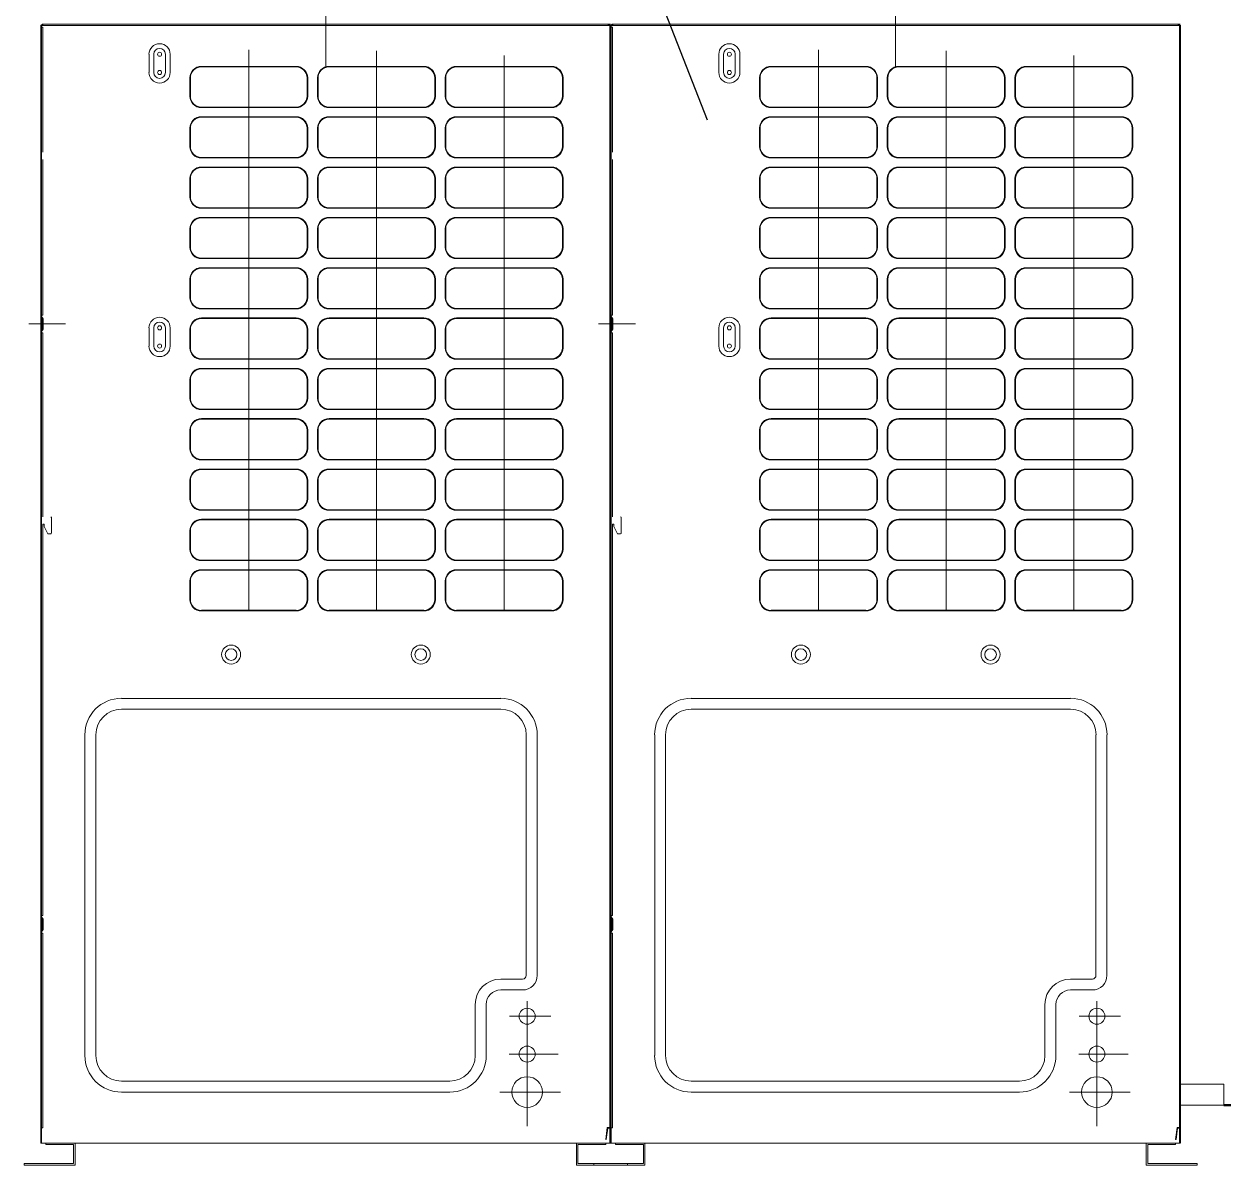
# Model space of a CAD drawing. Extents: x -562219 to -386232, y -244737 to -38219.
# Drawn here: x -450880 to -449237, y -194394 to -192830 of the extents above; entities that cross this region are included whole.
import ezdxf

# ---------------------------------------------------------------- set-up
doc = ezdxf.new("R2010")
doc.units = 0
doc.header["$LTSCALE"] = 1000
doc.header["$MEASUREMENT"] = 0
doc.layers.get('0').update_dxf_attribs({"linetype": 'CONTINUOUS'})
doc.layers.add('SYTM$0$FQCA-FZWD', color=34, linetype='CONTINUOUS', lineweight=25)
doc.layers.add('SYTM$0$FQCA-OUAC', color=5, linetype='CONTINUOUS', lineweight=18)
doc.layers.add('VRV-DIM', color=3, linetype='CONTINUOUS')

# ---------------------------------------------------------------- blocks, each defined once
blk = doc.blocks.new('SYTM$0$1')
for p, q in [((-391.1, 595.3), (-391.1, 927.9)), ((389.3, 595.3), (389.3, 927.9)), ((-781.3, 651.1), (-779.1, 653.1)), ((-781.3, 651.1), (-779.1, 653.1)), ((-781.3, 651.1), (-781.3, -230.4)), ((-781.3, 651.1), (-1, 651.1)), ((-781.3, 651.1), (-781.3, -879.8)), ((-781.3, 649.1), (-778.7, 649.1)), ((-780.5, 650.7), (-778.3, 652.7)), ((-780.5, 650.7), (-778.3, 652.7)), ((-780.5, 650.7), (-780.5, 649.1)), ((-780.5, 650.7), (-780.5, -879.8)), ((-780.5, 649.1), (-780.5, 254.4)), ((-779.1, 653.1), (-1, 653.1)), ((-778.7, 649.1), (-778.7, 477.7)), ((-1.8, 650.7), (-4, 652.7)), ((-1, 651.1), (-3.2, 653.1)), ((-0.8, 651.1), (-3.2, 653.1)), ((-1.8, 651.1), (-1.8, -879.8)), ((-1.8, 650.7), (-1.8, -879.8)), ((-1, 651.1), (-1, -879.8)), ((-0.8, 651.1), (1.4, 653.1)), ((-0.8, 651.1), (1.4, 653.1)), ((-0.8, 651.1), (-0.8, -879.8)), ((-0.8, 651.1), (779.5, 651.1)), ((-0.8, 651.1), (-0.8, -230.4)), ((-0.8, 651.1), (-0.8, -879.8)), ((-0.8, 649.1), (1.8, 649.1)), ((0, 650.7), (2.2, 652.7)), ((0, 650.7), (2.2, 652.7)), ((0, 650.7), (0, -879.8)), ((0, 650.7), (0, 649.1)), ((0, 649.1), (0, 254.4)), ((1.4, 653.1), (779.5, 653.1)), ((1.8, 649.1), (1.8, 477.7)), ((778.7, 650.7), (776.5, 652.7)), ((779.7, 651.1), (777.3, 653.1)), ((779.5, 651.1), (777.3, 653.1)), ((778.7, 651.1), (778.7, -879.8)), ((778.7, 650.7), (778.7, -879.8)), ((779.5, 651.1), (779.5, -879.8)), ((779.7, 651.1), (779.7, -879.8)), ((-633, 611.9), (-633, 586.9)), ((-626.6, 611.9), (-626.6, 586.9)), ((-610.6, 611.9), (-610.6, 586.9)), ((-604.1, 611.9), (-604.1, 586.9)), ((-496.5, 618.2), (-496.5, -150.7)), ((-321.6, 616.6), (-321.6, -150.7)), ((-146.7, 610.4), (-146.7, -150.7)), ((147.4, 611.9), (147.4, 586.9)), ((153.9, 611.9), (153.9, 586.9)), ((169.9, 611.9), (169.9, 586.9)), ((176.4, 611.9), (176.4, 586.9)), ((284, 618.2), (284, -150.7)), ((458.9, 616.6), (458.9, -150.7)), ((633.8, 610.4), (633.8, -150.7)), ((-561.4, 595.3), (-431.5, 595.3)), ((-561.4, 594.5), (-431.5, 594.5)), ((-386.5, 595.3), (-256.6, 595.3)), ((-386.5, 594.5), (-256.6, 594.5)), ((-211.7, 595.3), (-81.7, 595.3)), ((-211.7, 594.5), (-81.7, 594.5)), ((219, 595.3), (349, 595.3)), ((219, 594.5), (349, 594.5)), ((393.9, 595.3), (523.8, 595.3)), ((393.9, 594.5), (523.8, 594.5)), ((568.8, 595.3), (698.7, 595.3)), ((568.8, 594.5), (698.7, 594.5)), ((-577.2, 579.5), (-577.2, 554.6)), ((-576.4, 579.5), (-576.4, 554.6)), ((-416.5, 579.5), (-416.5, 554.6)), ((-415.7, 579.5), (-415.7, 554.6)), ((-402.3, 579.5), (-402.3, 554.6)), ((-401.5, 579.5), (-401.5, 554.6)), ((-241.6, 579.5), (-241.6, 554.6)), ((-240.8, 579.5), (-240.8, 554.6)), ((-227.4, 579.5), (-227.4, 554.6)), ((-226.6, 579.5), (-226.6, 554.6)), ((-66.8, 579.5), (-66.8, 554.6)), ((-66, 579.5), (-66, 554.6)), ((203.3, 579.5), (203.3, 554.6)), ((204.1, 579.5), (204.1, 554.6)), ((363.9, 579.5), (363.9, 554.6)), ((364.7, 579.5), (364.7, 554.6)), ((378.1, 579.5), (378.1, 554.6)), ((378.9, 579.5), (378.9, 554.6)), ((538.8, 579.5), (538.8, 554.6)), ((539.6, 579.5), (539.6, 554.6)), ((553, 579.5), (553, 554.6)), ((553.8, 579.5), (553.8, 554.6)), ((713.7, 579.5), (713.7, 554.6)), ((714.5, 579.5), (714.5, 554.6)), ((-561.4, 539.6), (-431.5, 539.6)), ((-561.4, 538.8), (-431.5, 538.8)), ((-561.4, 526.4), (-431.5, 526.4)), ((-386.5, 539.6), (-256.6, 539.6)), ((-386.5, 538.8), (-256.6, 538.8)), ((-386.5, 526.4), (-256.6, 526.4)), ((-211.7, 539.6), (-81.7, 539.6)), ((-211.7, 538.8), (-81.7, 538.8)), ((-211.7, 526.4), (-81.7, 526.4)), ((219, 539.6), (349, 539.6)), ((219, 538.8), (349, 538.8)), ((219, 526.4), (349, 526.4)), ((393.9, 539.6), (523.8, 539.6)), ((393.9, 538.8), (523.8, 538.8)), ((393.9, 526.4), (523.8, 526.4)), ((568.8, 539.6), (698.7, 539.6)), ((568.8, 538.8), (698.7, 538.8)), ((568.8, 526.4), (698.7, 526.4)), ((-577.2, 510.6), (-577.2, 485.6)), ((-576.4, 510.6), (-576.4, 485.6)), ((-561.4, 525.6), (-431.5, 525.6)), ((-416.5, 510.6), (-416.5, 485.6)), ((-415.7, 510.6), (-415.7, 485.6)), ((-402.3, 510.6), (-402.3, 485.6)), ((-401.5, 510.6), (-401.5, 485.6)), ((-386.5, 525.6), (-256.6, 525.6)), ((-241.6, 510.6), (-241.6, 485.6)), ((-240.8, 510.6), (-240.8, 485.6)), ((-227.4, 510.6), (-227.4, 485.6)), ((-226.6, 510.6), (-226.6, 485.6)), ((-211.7, 525.6), (-81.7, 525.6)), ((-66.8, 510.6), (-66.8, 485.6)), ((-66, 510.6), (-66, 485.6)), ((203.3, 510.6), (203.3, 485.6)), ((204.1, 510.6), (204.1, 485.6)), ((219, 525.6), (349, 525.6)), ((363.9, 510.6), (363.9, 485.6)), ((364.7, 510.6), (364.7, 485.6)), ((378.1, 510.6), (378.1, 485.6)), ((378.9, 510.6), (378.9, 485.6)), ((393.9, 525.6), (523.8, 525.6)), ((538.8, 510.6), (538.8, 485.6)), ((539.6, 510.6), (539.6, 485.6)), ((553, 510.6), (553, 485.6)), ((553.8, 510.6), (553.8, 485.6)), ((568.8, 525.6), (698.7, 525.6)), ((713.7, 510.6), (713.7, 485.6)), ((714.5, 510.6), (714.5, 485.6)), ((-778.7, 467.7), (-778.7, 254.4)), ((-561.4, 470.6), (-431.5, 470.6)), ((-561.4, 469.8), (-431.5, 469.8)), ((-386.5, 470.6), (-256.6, 470.6)), ((-386.5, 469.8), (-256.6, 469.8)), ((-211.7, 470.6), (-81.7, 470.6)), ((-211.7, 469.8), (-81.7, 469.8)), ((1.8, 467.7), (1.8, 254.4)), ((219, 470.6), (349, 470.6)), ((219, 469.8), (349, 469.8)), ((393.9, 470.6), (523.8, 470.6)), ((393.9, 469.8), (523.8, 469.8)), ((568.8, 470.6), (698.7, 470.6)), ((568.8, 469.8), (698.7, 469.8)), ((-561.4, 457.4), (-431.5, 457.4)), ((-561.4, 456.6), (-431.5, 456.6)), ((-386.5, 457.4), (-256.6, 457.4)), ((-386.5, 456.6), (-256.6, 456.6)), ((-211.7, 457.4), (-81.7, 457.4)), ((-211.7, 456.6), (-81.7, 456.6)), ((219, 457.4), (349, 457.4)), ((219, 456.6), (349, 456.6)), ((393.9, 457.4), (523.8, 457.4)), ((393.9, 456.6), (523.8, 456.6)), ((568.8, 457.4), (698.7, 457.4)), ((568.8, 456.6), (698.7, 456.6)), ((-577.2, 441.6), (-577.2, 416.7)), ((-576.4, 441.6), (-576.4, 416.7)), ((-416.5, 441.6), (-416.5, 416.7)), ((-415.7, 441.6), (-415.7, 416.7)), ((-402.3, 441.6), (-402.3, 416.7)), ((-401.5, 441.6), (-401.5, 416.7)), ((-241.6, 441.6), (-241.6, 416.7)), ((-240.8, 441.6), (-240.8, 416.7)), ((-227.4, 441.6), (-227.4, 416.7)), ((-226.6, 441.6), (-226.6, 416.7)), ((-66.8, 441.6), (-66.8, 416.7)), ((-66, 441.6), (-66, 416.7)), ((203.3, 441.6), (203.3, 416.7)), ((204.1, 441.6), (204.1, 416.7)), ((363.9, 441.6), (363.9, 416.7)), ((364.7, 441.6), (364.7, 416.7)), ((378.1, 441.6), (378.1, 416.7)), ((378.9, 441.6), (378.9, 416.7)), ((538.8, 441.6), (538.8, 416.7)), ((539.6, 441.6), (539.6, 416.7)), ((553, 441.6), (553, 416.7)), ((553.8, 441.6), (553.8, 416.7)), ((713.7, 441.6), (713.7, 416.7)), ((714.5, 441.6), (714.5, 416.7)), ((-561.4, 401.7), (-431.5, 401.7)), ((-561.4, 400.9), (-431.5, 400.9)), ((-386.5, 401.7), (-256.6, 401.7)), ((-386.5, 400.9), (-256.6, 400.9)), ((-211.7, 401.7), (-81.7, 401.7)), ((-211.7, 400.9), (-81.7, 400.9)), ((219, 401.7), (349, 401.7)), ((219, 400.9), (349, 400.9)), ((393.9, 401.7), (523.8, 401.7)), ((393.9, 400.9), (523.8, 400.9)), ((568.8, 401.7), (698.7, 401.7)), ((568.8, 400.9), (698.7, 400.9)), ((-561.4, 388.5), (-431.5, 388.5)), ((-561.4, 387.7), (-431.5, 387.7)), ((-386.5, 388.5), (-256.6, 388.5)), ((-386.5, 387.7), (-256.6, 387.7)), ((-211.7, 388.5), (-81.7, 388.5)), ((-211.7, 387.7), (-81.7, 387.7)), ((219, 388.5), (349, 388.5)), ((219, 387.7), (349, 387.7)), ((393.9, 388.5), (523.8, 388.5)), ((393.9, 387.7), (523.8, 387.7)), ((568.8, 388.5), (698.7, 388.5)), ((568.8, 387.7), (698.7, 387.7)), ((-577.2, 372.7), (-577.2, 347.7)), ((-576.4, 372.7), (-576.4, 347.7)), ((-416.5, 372.7), (-416.5, 347.7)), ((-415.7, 372.7), (-415.7, 347.7)), ((-402.3, 372.7), (-402.3, 347.7)), ((-401.5, 372.7), (-401.5, 347.7)), ((-241.6, 372.7), (-241.6, 347.7)), ((-240.8, 372.7), (-240.8, 347.7)), ((-227.4, 372.7), (-227.4, 347.7)), ((-226.6, 372.7), (-226.6, 347.7)), ((-66.8, 372.7), (-66.8, 347.7)), ((-66, 372.7), (-66, 347.7)), ((203.3, 372.7), (203.3, 347.7)), ((204.1, 372.7), (204.1, 347.7)), ((363.9, 372.7), (363.9, 347.7)), ((364.7, 372.7), (364.7, 347.7)), ((378.1, 372.7), (378.1, 347.7)), ((378.9, 372.7), (378.9, 347.7)), ((538.8, 372.7), (538.8, 347.7)), ((539.6, 372.7), (539.6, 347.7)), ((553, 372.7), (553, 347.7)), ((553.8, 372.7), (553.8, 347.7)), ((713.7, 372.7), (713.7, 347.7)), ((714.5, 372.7), (714.5, 347.7)), ((-561.4, 332.7), (-431.5, 332.7)), ((-561.4, 331.9), (-431.5, 331.9)), ((-386.5, 332.7), (-256.6, 332.7)), ((-386.5, 331.9), (-256.6, 331.9)), ((-211.7, 332.7), (-81.7, 332.7)), ((-211.7, 331.9), (-81.7, 331.9)), ((219, 332.7), (349, 332.7)), ((219, 331.9), (349, 331.9)), ((393.9, 332.7), (523.8, 332.7)), ((393.9, 331.9), (523.8, 331.9)), ((568.8, 332.7), (698.7, 332.7)), ((568.8, 331.9), (698.7, 331.9)), ((-561.4, 319.5), (-431.5, 319.5)), ((-561.4, 318.7), (-431.5, 318.7)), ((-386.5, 319.5), (-256.6, 319.5)), ((-386.5, 318.7), (-256.6, 318.7)), ((-211.7, 319.5), (-81.7, 319.5)), ((-211.7, 318.7), (-81.7, 318.7)), ((219, 319.5), (349, 319.5)), ((219, 318.7), (349, 318.7)), ((393.9, 319.5), (523.8, 319.5)), ((393.9, 318.7), (523.8, 318.7)), ((568.8, 319.5), (698.7, 319.5)), ((568.8, 318.7), (698.7, 318.7)), ((-577.2, 303.7), (-577.2, 278.8)), ((-576.4, 303.7), (-576.4, 278.8)), ((-416.5, 303.7), (-416.5, 278.8)), ((-415.7, 303.7), (-415.7, 278.8)), ((-402.3, 303.7), (-402.3, 278.8)), ((-401.5, 303.7), (-401.5, 278.8)), ((-241.6, 303.7), (-241.6, 278.8)), ((-240.8, 303.7), (-240.8, 278.8)), ((-227.4, 303.7), (-227.4, 278.8)), ((-226.6, 303.7), (-226.6, 278.8)), ((-66.8, 303.7), (-66.8, 278.8)), ((-66, 303.7), (-66, 278.8)), ((203.3, 303.7), (203.3, 278.8)), ((204.1, 303.7), (204.1, 278.8)), ((363.9, 303.7), (363.9, 278.8)), ((364.7, 303.7), (364.7, 278.8)), ((378.1, 303.7), (378.1, 278.8)), ((378.9, 303.7), (378.9, 278.8)), ((538.8, 303.7), (538.8, 278.8)), ((539.6, 303.7), (539.6, 278.8)), ((553, 303.7), (553, 278.8)), ((553.8, 303.7), (553.8, 278.8)), ((713.7, 303.7), (713.7, 278.8)), ((714.5, 303.7), (714.5, 278.8)), ((-561.4, 263.8), (-431.5, 263.8)), ((-386.5, 263.8), (-256.6, 263.8)), ((-211.7, 263.8), (-81.7, 263.8)), ((219, 263.8), (349, 263.8)), ((393.9, 263.8), (523.8, 263.8)), ((568.8, 263.8), (698.7, 263.8)), ((-778.7, 254.4), (-781.3, 254.4)), ((-779, 249.4), (-781.3, 252.4)), ((-780.5, 254.4), (-780.5, 252.6)), ((-778.2, 249.6), (-780.5, 252.6)), ((-779, 249.4), (-779, 235.4)), ((-778.2, 249.6), (-778.2, 235.1)), ((-561.4, 263), (-431.5, 263)), ((-561.4, 250.6), (-431.5, 250.6)), ((-561.4, 249.8), (-431.5, 249.8)), ((-386.5, 263), (-256.6, 263)), ((-386.5, 250.6), (-256.6, 250.6)), ((-386.5, 249.8), (-256.6, 249.8)), ((-211.7, 263), (-81.7, 263)), ((-211.7, 250.6), (-81.7, 250.6)), ((-211.7, 249.8), (-81.7, 249.8)), ((1.8, 254.4), (-0.8, 254.4)), ((1.5, 249.4), (-0.8, 252.4)), ((0, 254.4), (0, 252.6)), ((2.3, 249.6), (0, 252.6)), ((1.5, 249.4), (1.5, 235.4)), ((2.3, 249.6), (2.3, 235.1)), ((219, 263), (349, 263)), ((219, 250.6), (349, 250.6)), ((219, 249.8), (349, 249.8)), ((393.9, 263), (523.8, 263)), ((393.9, 250.6), (523.8, 250.6)), ((393.9, 249.8), (523.8, 249.8)), ((568.8, 263), (698.7, 263)), ((568.8, 250.6), (698.7, 250.6)), ((568.8, 249.8), (698.7, 249.8)), ((-797.9, 242.4), (-747.3, 242.4)), ((-779, 235.4), (-781.3, 232.4)), ((-778.7, 230.4), (-781.3, 230.4)), ((-778.2, 235.1), (-780.5, 232.1)), ((-780.5, 230.4), (-780.5, 232.1)), ((-780.5, 230.4), (-780.5, -230.4)), ((-779, 244.9), (-778.2, 244.9)), ((-779, 239.9), (-778.2, 239.9)), ((-778.7, 230.4), (-778.7, -21.9)), ((-633, 237.1), (-633, 212.2)), ((-626.6, 237.1), (-626.6, 212.2)), ((-610.6, 237.1), (-610.6, 212.2)), ((-604.1, 237.1), (-604.1, 212.2)), ((-577.2, 234.8), (-577.2, 209.8)), ((-576.4, 234.8), (-576.4, 209.8)), ((-416.5, 234.8), (-416.5, 209.8)), ((-415.7, 234.8), (-415.7, 209.8)), ((-402.3, 234.8), (-402.3, 209.8)), ((-401.5, 234.8), (-401.5, 209.8)), ((-241.6, 234.8), (-241.6, 209.8)), ((-240.8, 234.8), (-240.8, 209.8)), ((-227.4, 234.8), (-227.4, 209.8)), ((-226.6, 234.8), (-226.6, 209.8)), ((-66.8, 234.8), (-66.8, 209.8)), ((-66, 234.8), (-66, 209.8)), ((-17.4, 242.4), (33.2, 242.4)), ((1.5, 235.4), (-0.8, 232.4)), ((1.8, 230.4), (-0.8, 230.4)), ((2.3, 235.1), (0, 232.1)), ((0, 230.4), (0, 232.1)), ((0, 230.4), (0, -230.4)), ((1.5, 244.9), (2.3, 244.9)), ((1.5, 239.9), (2.3, 239.9)), ((1.8, 230.4), (1.8, -21.9)), ((147.4, 237.1), (147.4, 212.2)), ((153.9, 237.1), (153.9, 212.2)), ((169.9, 237.1), (169.9, 212.2)), ((176.4, 237.1), (176.4, 212.2)), ((203.3, 234.8), (203.3, 209.8)), ((204.1, 234.8), (204.1, 209.8)), ((363.9, 234.8), (363.9, 209.8)), ((364.7, 234.8), (364.7, 209.8)), ((378.1, 234.8), (378.1, 209.8)), ((378.9, 234.8), (378.9, 209.8)), ((538.8, 234.8), (538.8, 209.8)), ((539.6, 234.8), (539.6, 209.8)), ((553, 234.8), (553, 209.8)), ((553.8, 234.8), (553.8, 209.8)), ((713.7, 234.8), (713.7, 209.8)), ((714.5, 234.8), (714.5, 209.8)), ((-561.4, 194.8), (-431.5, 194.8)), ((-561.4, 194), (-431.5, 194)), ((-561.4, 181.6), (-431.5, 181.6)), ((-561.4, 180.8), (-431.5, 180.8)), ((-386.5, 194.8), (-256.6, 194.8)), ((-386.5, 194), (-256.6, 194)), ((-386.5, 181.6), (-256.6, 181.6)), ((-386.5, 180.8), (-256.6, 180.8)), ((-211.7, 194.8), (-81.7, 194.8)), ((-211.7, 194), (-81.7, 194)), ((-211.7, 181.6), (-81.7, 181.6)), ((-211.7, 180.8), (-81.7, 180.8)), ((219, 194.8), (349, 194.8)), ((219, 194), (349, 194)), ((219, 181.6), (349, 181.6)), ((219, 180.8), (349, 180.8)), ((393.9, 194.8), (523.8, 194.8)), ((393.9, 194), (523.8, 194)), ((393.9, 181.6), (523.8, 181.6)), ((393.9, 180.8), (523.8, 180.8)), ((568.8, 194.8), (698.7, 194.8)), ((568.8, 194), (698.7, 194)), ((568.8, 181.6), (698.7, 181.6)), ((568.8, 180.8), (698.7, 180.8)), ((-577.2, 165.8), (-577.2, 140.9)), ((-576.4, 165.8), (-576.4, 140.9)), ((-416.5, 165.8), (-416.5, 140.9)), ((-415.7, 165.8), (-415.7, 140.9)), ((-402.3, 165.8), (-402.3, 140.9)), ((-401.5, 165.8), (-401.5, 140.9)), ((-241.6, 165.8), (-241.6, 140.9)), ((-240.8, 165.8), (-240.8, 140.9)), ((-227.4, 165.8), (-227.4, 140.9)), ((-226.6, 165.8), (-226.6, 140.9)), ((-66.8, 165.8), (-66.8, 140.9)), ((-66, 165.8), (-66, 140.9)), ((203.3, 165.8), (203.3, 140.9)), ((204.1, 165.8), (204.1, 140.9)), ((363.9, 165.8), (363.9, 140.9)), ((364.7, 165.8), (364.7, 140.9)), ((378.1, 165.8), (378.1, 140.9)), ((378.9, 165.8), (378.9, 140.9)), ((538.8, 165.8), (538.8, 140.9)), ((539.6, 165.8), (539.6, 140.9)), ((553, 165.8), (553, 140.9)), ((553.8, 165.8), (553.8, 140.9)), ((713.7, 165.8), (713.7, 140.9)), ((714.5, 165.8), (714.5, 140.9)), ((-561.4, 125.9), (-431.5, 125.9)), ((-561.4, 125.1), (-431.5, 125.1)), ((-386.5, 125.9), (-256.6, 125.9)), ((-386.5, 125.1), (-256.6, 125.1)), ((-211.7, 125.9), (-81.7, 125.9)), ((-211.7, 125.1), (-81.7, 125.1)), ((219, 125.9), (349, 125.9)), ((219, 125.1), (349, 125.1)), ((393.9, 125.9), (523.8, 125.9)), ((393.9, 125.1), (523.8, 125.1)), ((568.8, 125.9), (698.7, 125.9)), ((568.8, 125.1), (698.7, 125.1)), ((-561.4, 112.7), (-431.5, 112.7)), ((-561.4, 111.9), (-431.5, 111.9)), ((-386.5, 112.7), (-256.6, 112.7)), ((-386.5, 111.9), (-256.6, 111.9)), ((-211.7, 112.7), (-81.7, 112.7)), ((-211.7, 111.9), (-81.7, 111.9)), ((219, 112.7), (349, 112.7)), ((219, 111.9), (349, 111.9)), ((393.9, 112.7), (523.8, 112.7)), ((393.9, 111.9), (523.8, 111.9)), ((568.8, 112.7), (698.7, 112.7)), ((568.8, 111.9), (698.7, 111.9)), ((-577.2, 96.9), (-577.2, 71.9)), ((-576.4, 96.9), (-576.4, 71.9)), ((-416.5, 96.9), (-416.5, 71.9)), ((-415.7, 96.9), (-415.7, 71.9)), ((-402.3, 96.9), (-402.3, 71.9)), ((-401.5, 96.9), (-401.5, 71.9)), ((-241.6, 96.9), (-241.6, 71.9)), ((-240.8, 96.9), (-240.8, 71.9)), ((-227.4, 96.9), (-227.4, 71.9)), ((-226.6, 96.9), (-226.6, 71.9)), ((-66.8, 96.9), (-66.8, 71.9)), ((-66, 96.9), (-66, 71.9)), ((203.3, 96.9), (203.3, 71.9)), ((204.1, 96.9), (204.1, 71.9)), ((363.9, 96.9), (363.9, 71.9)), ((364.7, 96.9), (364.7, 71.9)), ((378.1, 96.9), (378.1, 71.9)), ((378.9, 96.9), (378.9, 71.9)), ((538.8, 96.9), (538.8, 71.9)), ((539.6, 96.9), (539.6, 71.9)), ((553, 96.9), (553, 71.9)), ((553.8, 96.9), (553.8, 71.9)), ((713.7, 96.9), (713.7, 71.9)), ((714.5, 96.9), (714.5, 71.9)), ((-561.4, 56.9), (-431.5, 56.9)), ((-561.4, 56.1), (-431.5, 56.1)), ((-386.5, 56.9), (-256.6, 56.9)), ((-386.5, 56.1), (-256.6, 56.1)), ((-211.7, 56.9), (-81.7, 56.9)), ((-211.7, 56.1), (-81.7, 56.1)), ((219, 56.9), (349, 56.9)), ((219, 56.1), (349, 56.1)), ((393.9, 56.9), (523.8, 56.9)), ((393.9, 56.1), (523.8, 56.1)), ((568.8, 56.9), (698.7, 56.9)), ((568.8, 56.1), (698.7, 56.1)), ((-561.4, 43.7), (-431.5, 43.7)), ((-561.4, 42.9), (-431.5, 42.9)), ((-386.5, 43.7), (-256.6, 43.7)), ((-386.5, 42.9), (-256.6, 42.9)), ((-211.7, 43.7), (-81.7, 43.7)), ((-211.7, 42.9), (-81.7, 42.9)), ((219, 43.7), (349, 43.7)), ((219, 42.9), (349, 42.9)), ((393.9, 43.7), (523.8, 43.7)), ((393.9, 42.9), (523.8, 42.9)), ((568.8, 43.7), (698.7, 43.7)), ((568.8, 42.9), (698.7, 42.9)), ((-577.2, 27.9), (-577.2, 2.9)), ((-576.4, 27.9), (-576.4, 2.9)), ((-416.5, 27.9), (-416.5, 2.9)), ((-415.7, 27.9), (-415.7, 2.9)), ((-402.3, 27.9), (-402.3, 2.9)), ((-401.5, 27.9), (-401.5, 2.9)), ((-241.6, 27.9), (-241.6, 2.9)), ((-240.8, 27.9), (-240.8, 2.9)), ((-227.4, 27.9), (-227.4, 2.9)), ((-226.6, 27.9), (-226.6, 2.9)), ((-66.8, 27.9), (-66.8, 2.9)), ((-66, 27.9), (-66, 2.9)), ((203.3, 27.9), (203.3, 2.9)), ((204.1, 27.9), (204.1, 2.9)), ((363.9, 27.9), (363.9, 2.9)), ((364.7, 27.9), (364.7, 2.9)), ((378.1, 27.9), (378.1, 2.9)), ((378.9, 27.9), (378.9, 2.9)), ((538.8, 27.9), (538.8, 2.9)), ((539.6, 27.9), (539.6, 2.9)), ((553, 27.9), (553, 2.9)), ((553.8, 27.9), (553.8, 2.9)), ((713.7, 27.9), (713.7, 2.9)), ((714.5, 27.9), (714.5, 2.9)), ((-561.4, -12), (-431.5, -12)), ((-561.4, -12.8), (-431.5, -12.8)), ((-386.5, -12), (-256.6, -12)), ((-386.5, -12.8), (-256.6, -12.8)), ((-211.7, -12), (-81.7, -12)), ((-211.7, -12.8), (-81.7, -12.8)), ((219, -12), (349, -12)), ((219, -12.8), (349, -12.8)), ((393.9, -12), (523.8, -12)), ((393.9, -12.8), (523.8, -12.8)), ((568.8, -12), (698.7, -12)), ((568.8, -12.8), (698.7, -12.8)), ((-778.7, -31.9), (-776.7, -31.9)), ((-778.7, -31.9), (-778.7, -231.7)), ((-776.7, -31.9), (-776.7, -34.9)), ((-766.7, -22.9), (-766.7, -43.9)), ((-561.4, -25.2), (-431.5, -25.2)), ((-561.4, -26), (-431.5, -26)), ((-386.5, -25.2), (-256.6, -25.2)), ((-386.5, -26), (-256.6, -26)), ((-211.7, -25.2), (-81.7, -25.2)), ((-211.7, -26), (-81.7, -26)), ((1.8, -31.9), (1.8, -231.7)), ((1.8, -31.9), (3.8, -31.9)), ((3.8, -31.9), (3.8, -34.9)), ((13.8, -22.9), (13.8, -43.9)), ((219, -25.2), (349, -25.2)), ((219, -26), (349, -26)), ((393.9, -25.2), (523.8, -25.2)), ((393.9, -26), (523.8, -26)), ((568.8, -25.2), (698.7, -25.2)), ((568.8, -26), (698.7, -26)), ((-771.7, -44.9), (-776.7, -34.9)), ((-771.7, -44.9), (-767.7, -44.9)), ((-577.2, -41), (-577.2, -66)), ((-576.4, -41), (-576.4, -66)), ((-416.5, -41), (-416.5, -66)), ((-415.7, -41), (-415.7, -66)), ((-402.3, -41), (-402.3, -66)), ((-401.5, -41), (-401.5, -66)), ((-241.6, -41), (-241.6, -66)), ((-240.8, -41), (-240.8, -66)), ((-227.4, -41), (-227.4, -66)), ((-226.6, -41), (-226.6, -66)), ((-66.8, -41), (-66.8, -66)), ((-66, -41), (-66, -66)), ((8.8, -44.9), (3.8, -34.9)), ((8.8, -44.9), (12.8, -44.9)), ((203.3, -41), (203.3, -66)), ((204.1, -41), (204.1, -66)), ((363.9, -41), (363.9, -66)), ((364.7, -41), (364.7, -66)), ((378.1, -41), (378.1, -66)), ((378.9, -41), (378.9, -66)), ((538.8, -41), (538.8, -66)), ((539.6, -41), (539.6, -66)), ((553, -41), (553, -66)), ((553.8, -41), (553.8, -66)), ((713.7, -41), (713.7, -66)), ((714.5, -41), (714.5, -66)), ((-561.4, -81), (-431.5, -81)), ((-561.4, -81.8), (-431.5, -81.8)), ((-386.5, -81), (-256.6, -81)), ((-386.5, -81.8), (-256.6, -81.8)), ((-211.7, -81), (-81.7, -81)), ((-211.7, -81.8), (-81.7, -81.8)), ((219, -81), (349, -81)), ((219, -81.8), (349, -81.8)), ((393.9, -81), (523.8, -81)), ((393.9, -81.8), (523.8, -81.8)), ((568.8, -81), (698.7, -81)), ((568.8, -81.8), (698.7, -81.8)), ((-561.4, -94.2), (-431.5, -94.2)), ((-561.4, -95), (-431.5, -95)), ((-386.5, -94.2), (-256.6, -94.2)), ((-386.5, -95), (-256.6, -95)), ((-211.7, -94.2), (-81.7, -94.2)), ((-211.7, -95), (-81.7, -95)), ((219, -94.2), (349, -94.2)), ((219, -95), (349, -95)), ((393.9, -94.2), (523.8, -94.2)), ((393.9, -95), (523.8, -95)), ((568.8, -94.2), (698.7, -94.2)), ((568.8, -95), (698.7, -95)), ((-577.2, -110), (-577.2, -135)), ((-576.4, -110), (-576.4, -135)), ((-416.5, -110), (-416.5, -135)), ((-415.7, -110), (-415.7, -135)), ((-402.3, -110), (-402.3, -135)), ((-401.5, -110), (-401.5, -135)), ((-241.6, -110), (-241.6, -135)), ((-240.8, -110), (-240.8, -135)), ((-227.4, -110), (-227.4, -135)), ((-226.6, -110), (-226.6, -135)), ((-66.8, -110), (-66.8, -135)), ((-66, -110), (-66, -135)), ((203.3, -110), (203.3, -135)), ((204.1, -110), (204.1, -135)), ((363.9, -110), (363.9, -135)), ((364.7, -110), (364.7, -135)), ((378.1, -110), (378.1, -135)), ((378.9, -110), (378.9, -135)), ((538.8, -110), (538.8, -135)), ((539.6, -110), (539.6, -135)), ((553, -110), (553, -135)), ((553.8, -110), (553.8, -135)), ((713.7, -110), (713.7, -135)), ((714.5, -110), (714.5, -135)), ((-561.4, -149.9), (-431.5, -149.9)), ((-561.4, -150.7), (-431.5, -150.7)), ((-386.5, -149.9), (-256.6, -149.9)), ((-386.5, -150.7), (-256.6, -150.7)), ((-211.7, -149.9), (-81.7, -149.9)), ((-211.7, -150.7), (-81.7, -150.7)), ((219, -149.9), (349, -149.9)), ((219, -150.7), (349, -150.7)), ((393.9, -149.9), (523.8, -149.9)), ((393.9, -150.7), (523.8, -150.7)), ((568.8, -149.9), (698.7, -149.9)), ((568.8, -150.7), (698.7, -150.7)), ((-781.3, -233.5), (-781.3, -879.8)), ((-780.5, -233.5), (-780.5, -568.1)), ((-778.7, -232.2), (-778.7, -568.1)), ((-0.8, -233.5), (-0.8, -879.8)), ((0, -233.5), (0, -568.1)), ((1.8, -232.2), (1.8, -568.1)), ((-151.3, -270.5), (-670.9, -270.5)), ((629.2, -270.5), (109.5, -270.5)), ((-151.3, -285.5), (-670.9, -285.5)), ((629.2, -285.5), (109.5, -285.5)), ((-720.9, -320.4), (-720.9, -759.9)), ((-705.9, -320.4), (-705.9, -759.9)), ((-116.3, -320.4), (-116.3, -650)), ((-101.3, -320.4), (-101.3, -650)), ((59.6, -320.4), (59.6, -759.9)), ((74.5, -320.4), (74.5, -759.9)), ((664.1, -320.4), (664.1, -650)), ((679.1, -320.4), (679.1, -650)), ((-778.7, -568.1), (-781.3, -568.1)), ((-779, -573.1), (-781.3, -570.1)), ((-780.5, -568.1), (-780.5, -569.8)), ((-778.2, -572.8), (-780.5, -569.8)), ((-779, -573.1), (-779, -587)), ((-778.2, -572.8), (-778.2, -587.3)), ((1.8, -568.1), (-0.8, -568.1)), ((1.5, -573.1), (-0.8, -570.1)), ((0, -568.1), (0, -569.8)), ((2.3, -572.8), (0, -569.8)), ((1.5, -573.1), (1.5, -587)), ((2.3, -572.8), (2.3, -587.3)), ((-779, -587), (-781.3, -590)), ((-778.2, -587.3), (-780.5, -590.3)), ((-780.5, -592), (-780.5, -590.3)), ((-779, -577.5), (-778.2, -577.5)), ((-779, -582.5), (-778.2, -582.5)), ((1.5, -587), (-0.8, -590)), ((2.3, -587.3), (0, -590.3)), ((0, -592), (0, -590.3)), ((1.5, -577.5), (2.3, -577.5)), ((1.5, -582.5), (2.3, -582.5)), ((-778.7, -592), (-781.3, -592)), ((-780.5, -592), (-780.5, -858.9)), ((-778.7, -592), (-778.7, -858.9)), ((1.8, -592), (-0.8, -592)), ((0, -592), (0, -858.9)), ((1.8, -592), (1.8, -858.9)), ((-121.3, -655), (-151.3, -655)), ((659.1, -655), (629.2, -655)), ((-121.3, -670), (-151.3, -670)), ((659.1, -670), (629.2, -670)), ((-186.3, -690), (-186.3, -759.9)), ((-171.3, -690), (-171.3, -759.9)), ((-115.1, -685.2), (-115.1, -856.5)), ((594.2, -690), (594.2, -759.9)), ((609.2, -690), (609.2, -759.9)), ((665.3, -685.2), (665.3, -856.5)), ((-82.8, -706), (-139.3, -706)), ((697.7, -706), (641.2, -706)), ((-72.4, -757.9), (-139.7, -757.9)), ((708.1, -757.9), (640.7, -757.9)), ((-221.2, -794.9), (-670.9, -794.9)), ((559.2, -794.9), (109.5, -794.9)), ((839.4, -799), (778.7, -799)), ((839.4, -799), (839.4, -827.6)), ((-221.2, -809.9), (-670.9, -809.9)), ((-152.7, -809.9), (-69.5, -809.9)), ((559.2, -809.9), (109.5, -809.9)), ((627.7, -809.9), (711, -809.9)), ((839.4, -827.6), (778.7, -827.6)), ((-781.3, -858.9), (-778.7, -858.9)), ((-780.5, -858.9), (-780.5, -879.8)), ((-7.5, -874.7), (-5.4, -858.6)), ((-6.7, -874.8), (-4.7, -859.4)), ((-1.8, -858.6), (-5.4, -858.6)), ((-1, -859.4), (-4.7, -859.4)), ((-0.8, -858.9), (1.8, -858.9)), ((0, -858.9), (0, -879.8)), ((773, -874.7), (775.1, -858.6)), ((773.8, -874.8), (775.8, -859.4)), ((778.7, -858.6), (775.1, -858.6)), ((779.5, -859.4), (775.8, -859.4)), ((-781.3, -879.8), (-780.5, -879.8)), ((-781.3, -879.8), (-370.7, -879.8)), ((-774.4, -879.8), (-734.4, -879.8)), ((-774.4, -879.8), (-774.4, -881.8)), ((-774.4, -881.8), (-736.4, -881.8)), ((-736.4, -881.8), (-736.4, -907.8)), ((-734.4, -879.8), (-734.4, -909.8)), ((-370.7, -879.8), (-1, -879.8)), ((-7.5, -879.8), (-47.5, -879.8)), ((-47.5, -879.8), (-47.5, -909.8)), ((-7.5, -881.8), (-45.5, -881.8)), ((-45.5, -881.8), (-45.5, -907.8)), ((-6.7, -874.8), (-7.5, -874.7)), ((-7.5, -879.8), (-7.5, -881.8)), ((-0.8, -879.8), (409.7, -879.8)), ((-0.8, -879.8), (0, -879.8)), ((6.1, -879.8), (6.1, -881.8)), ((6.1, -879.8), (46.1, -879.8)), ((6.1, -881.8), (44.1, -881.8)), ((44.1, -881.8), (44.1, -907.8)), ((46.1, -879.8), (46.1, -909.8)), ((409.7, -879.8), (779.5, -879.8)), ((733, -879.8), (733, -909.8)), ((773, -879.8), (733, -879.8)), ((735, -881.8), (735, -907.8)), ((773, -881.8), (735, -881.8)), ((773.8, -874.8), (773, -874.7)), ((773, -879.8), (773, -881.8)), ((-804.3, -907.8), (-804.3, -909.8)), ((-804.3, -907.8), (-736.4, -907.8)), ((-804.3, -909.8), (-734.4, -909.8)), ((22.5, -909.8), (-47.5, -909.8)), ((22.5, -907.8), (-45.5, -907.8)), ((-23.9, -907.8), (44.1, -907.8)), ((-23.9, -907.8), (-23.9, -909.8)), ((-23.9, -909.8), (46.1, -909.8)), ((22.5, -907.8), (22.5, -909.8)), ((802.9, -909.8), (733, -909.8)), ((802.9, -907.8), (735, -907.8)), ((802.9, -907.8), (802.9, -909.8))]:
    blk.add_line(p, q)
for centre, radius in [((-618.6, 611.9), 2.75), ((161.9, 611.9), 2.75), ((-618.6, 586.9), 2.75), ((161.9, 586.9), 2.75), ((-618.6, 237.1), 2.75), ((161.9, 237.1), 2.75), ((-618.6, 212.2), 2.75), ((161.9, 212.2), 2.75), ((-520.6, -210.5), 13), ((-520.6, -210.5), 7.99), ((-260.8, -210.5), 13), ((-260.8, -210.5), 7.99), ((259.8, -210.5), 13), ((259.8, -210.5), 7.99), ((519.6, -210.5), 13), ((519.6, -210.5), 7.99), ((-115.1, -706), 11), ((665.3, -706), 11), ((-115.1, -757.9), 11), ((665.3, -757.9), 11), ((-115.1, -809.9), 21), ((665.3, -809.9), 21)]:
    blk.add_circle(centre, radius)
for centre, radius, start, end in [((-618.6, 611.9), 14.5, 0, 180), ((161.9, 611.9), 14.5, 0, 180), ((-618.6, 611.9), 7.99, 0, 180), ((161.9, 611.9), 7.99, 0, 180), ((-561.4, 579.5), 15.8, 90, 180), ((-561.4, 579.5), 15, 90, 180), ((-431.5, 579.5), 15.8, 0, 90), ((-431.5, 579.5), 15, 0, 90), ((-386.5, 579.5), 15.8, 90, 180), ((-386.5, 579.5), 15, 90, 180), ((-256.6, 579.5), 15.8, 0, 90), ((-256.6, 579.5), 15, 0, 90), ((-211.7, 579.5), 15.8, 90, 180), ((-211.7, 579.5), 15, 90, 180), ((-81.7, 579.5), 15.8, 0, 90), ((-81.7, 579.5), 15, 0, 90), ((219, 579.5), 15.8, 90, 180), ((219, 579.5), 15, 90, 180), ((349, 579.5), 15.8, 0, 90), ((349, 579.5), 15, 0, 90), ((393.9, 579.5), 15.8, 90, 180), ((393.9, 579.5), 15, 90, 180), ((523.8, 579.5), 15.8, 0, 90), ((523.8, 579.5), 15, 0, 90), ((568.8, 579.5), 15.8, 90, 180), ((568.8, 579.5), 15, 90, 180), ((698.7, 579.5), 15.8, 0, 90), ((698.7, 579.5), 15, 0, 90), ((-618.6, 586.9), 14.5, 180, 0), ((-618.6, 586.9), 7.99, 180, 0), ((161.9, 586.9), 14.5, 180, 0), ((161.9, 586.9), 7.99, 180, 0), ((-561.4, 554.6), 15.8, 180, 270), ((-561.4, 554.6), 15, 180, 270), ((-431.5, 554.6), 15.8, 270, 0), ((-431.5, 554.6), 15, 270, 0), ((-386.5, 554.6), 15.8, 180, 270), ((-386.5, 554.6), 15, 180, 270), ((-256.6, 554.6), 15.8, 270, 0), ((-256.6, 554.6), 15, 270, 0), ((-211.7, 554.6), 15.8, 180, 270), ((-211.7, 554.6), 15, 180, 270), ((-81.7, 554.6), 15.8, 270, 0), ((-81.7, 554.6), 15, 270, 0), ((219, 554.6), 15.8, 180, 270), ((219, 554.6), 15, 180, 270), ((349, 554.6), 15, 270, 0), ((349, 554.6), 15.8, 270, 0), ((393.9, 554.6), 15.8, 180, 270), ((393.9, 554.6), 15, 180, 270), ((523.8, 554.6), 15, 270, 0), ((523.8, 554.6), 15.8, 270, 0), ((568.8, 554.6), 15.8, 180, 270), ((568.8, 554.6), 15, 180, 270), ((698.7, 554.6), 15, 270, 0), ((698.7, 554.6), 15.8, 270, 0), ((-561.4, 510.6), 15.8, 90, 180), ((-431.5, 510.6), 15.8, 0, 90), ((-386.5, 510.6), 15.8, 90, 180), ((-256.6, 510.6), 15.8, 0, 90), ((-211.7, 510.6), 15.8, 90, 180), ((-81.7, 510.6), 15.8, 0, 90), ((219, 510.6), 15.8, 90, 180), ((349, 510.6), 15.8, 0, 90), ((393.9, 510.6), 15.8, 90, 180), ((523.8, 510.6), 15.8, 0, 90), ((568.8, 510.6), 15.8, 90, 180), ((698.7, 510.6), 15.8, 0, 90), ((-561.4, 510.6), 15, 90, 180), ((-431.5, 510.6), 15, 0, 90), ((-386.5, 510.6), 15, 90, 180), ((-256.6, 510.6), 15, 0, 90), ((-211.7, 510.6), 15, 90, 180), ((-81.7, 510.6), 15, 0, 90), ((219, 510.6), 15, 90, 180), ((349, 510.6), 15, 0, 90), ((393.9, 510.6), 15, 90, 180), ((523.8, 510.6), 15, 0, 90), ((568.8, 510.6), 15, 90, 180), ((698.7, 510.6), 15, 0, 90), ((-561.4, 485.6), 15.8, 180, 270), ((-561.4, 485.6), 15, 180, 270), ((-431.5, 485.6), 15.8, 270, 0), ((-431.5, 485.6), 15, 270, 0), ((-386.5, 485.6), 15.8, 180, 270), ((-386.5, 485.6), 15, 180, 270), ((-256.6, 485.6), 15.8, 270, 0), ((-256.6, 485.6), 15, 270, 0), ((-211.7, 485.6), 15.8, 180, 270), ((-211.7, 485.6), 15, 180, 270), ((-81.7, 485.6), 15.8, 270, 0), ((-81.7, 485.6), 15, 270, 0), ((219, 485.6), 15.8, 180, 270), ((219, 485.6), 15, 180, 270), ((349, 485.6), 15, 270, 0), ((349, 485.6), 15.8, 270, 0), ((393.9, 485.6), 15.8, 180, 270), ((393.9, 485.6), 15, 180, 270), ((523.8, 485.6), 15, 270, 0), ((523.8, 485.6), 15.8, 270, 0), ((568.8, 485.6), 15.8, 180, 270), ((568.8, 485.6), 15, 180, 270), ((698.7, 485.6), 15, 270, 0), ((698.7, 485.6), 15.8, 270, 0), ((-561.4, 441.6), 15.8, 90, 180), ((-561.4, 441.6), 15, 90, 180), ((-431.5, 441.6), 15.8, 0, 90), ((-431.5, 441.6), 15, 0, 90), ((-386.5, 441.6), 15.8, 90, 180), ((-386.5, 441.6), 15, 90, 180), ((-256.6, 441.6), 15.8, 0, 90), ((-256.6, 441.6), 15, 0, 90), ((-211.7, 441.6), 15.8, 90, 180), ((-211.7, 441.6), 15, 90, 180), ((-81.7, 441.6), 15.8, 0, 90), ((-81.7, 441.6), 15, 0, 90), ((219, 441.6), 15.8, 90, 180), ((219, 441.6), 15, 90, 180), ((349, 441.6), 15.8, 0, 90), ((349, 441.6), 15, 0, 90), ((393.9, 441.6), 15.8, 90, 180), ((393.9, 441.6), 15, 90, 180), ((523.8, 441.6), 15.8, 0, 90), ((523.8, 441.6), 15, 0, 90), ((568.8, 441.6), 15.8, 90, 180), ((568.8, 441.6), 15, 90, 180), ((698.7, 441.6), 15.8, 0, 90), ((698.7, 441.6), 15, 0, 90), ((-561.4, 416.7), 15.8, 180, 270), ((-561.4, 416.7), 15, 180, 270), ((-431.5, 416.7), 15.8, 270, 0), ((-431.5, 416.7), 15, 270, 0), ((-386.5, 416.7), 15.8, 180, 270), ((-386.5, 416.7), 15, 180, 270), ((-256.6, 416.7), 15.8, 270, 0), ((-256.6, 416.7), 15, 270, 0), ((-211.7, 416.7), 15.8, 180, 270), ((-211.7, 416.7), 15, 180, 270), ((-81.7, 416.7), 15.8, 270, 0), ((-81.7, 416.7), 15, 270, 0), ((219, 416.7), 15.8, 180, 270), ((219, 416.7), 15, 180, 270), ((349, 416.7), 15, 270, 0), ((349, 416.7), 15.8, 270, 0), ((393.9, 416.7), 15.8, 180, 270), ((393.9, 416.7), 15, 180, 270), ((523.8, 416.7), 15, 270, 0), ((523.8, 416.7), 15.8, 270, 0), ((568.8, 416.7), 15.8, 180, 270), ((568.8, 416.7), 15, 180, 270), ((698.7, 416.7), 15, 270, 0), ((698.7, 416.7), 15.8, 270, 0), ((-561.4, 372.7), 15.8, 90, 180), ((-561.4, 372.7), 15, 90, 180), ((-431.5, 372.7), 15.8, 0, 90), ((-431.5, 372.7), 15, 0, 90), ((-386.5, 372.7), 15.8, 90, 180), ((-386.5, 372.7), 15, 90, 180), ((-256.6, 372.7), 15.8, 0, 90), ((-256.6, 372.7), 15, 0, 90), ((-211.7, 372.7), 15.8, 90, 180), ((-211.7, 372.7), 15, 90, 180), ((-81.7, 372.7), 15.8, 0, 90), ((-81.7, 372.7), 15, 0, 90), ((219, 372.7), 15.8, 90, 180), ((219, 372.7), 15, 90, 180), ((349, 372.7), 15.8, 0, 90), ((349, 372.7), 15, 0, 90), ((393.9, 372.7), 15.8, 90, 180), ((393.9, 372.7), 15, 90, 180), ((523.8, 372.7), 15.8, 0, 90), ((523.8, 372.7), 15, 0, 90), ((568.8, 372.7), 15.8, 90, 180), ((568.8, 372.7), 15, 90, 180), ((698.7, 372.7), 15.8, 0, 90), ((698.7, 372.7), 15, 0, 90), ((-561.4, 347.7), 15.8, 180, 270), ((-561.4, 347.7), 15, 180, 270), ((-431.5, 347.7), 15.8, 270, 0), ((-431.5, 347.7), 15, 270, 0), ((-386.5, 347.7), 15.8, 180, 270), ((-386.5, 347.7), 15, 180, 270), ((-256.6, 347.7), 15.8, 270, 0), ((-256.6, 347.7), 15, 270, 0), ((-211.7, 347.7), 15.8, 180, 270), ((-211.7, 347.7), 15, 180, 270), ((-81.7, 347.7), 15.8, 270, 0), ((-81.7, 347.7), 15, 270, 0), ((219, 347.7), 15.8, 180, 270), ((219, 347.7), 15, 180, 270), ((349, 347.7), 15, 270, 0), ((349, 347.7), 15.8, 270, 0), ((393.9, 347.7), 15.8, 180, 270), ((393.9, 347.7), 15, 180, 270), ((523.8, 347.7), 15, 270, 0), ((523.8, 347.7), 15.8, 270, 0), ((568.8, 347.7), 15.8, 180, 270), ((568.8, 347.7), 15, 180, 270), ((698.7, 347.7), 15, 270, 0), ((698.7, 347.7), 15.8, 270, 0), ((-561.4, 303.7), 15.8, 90, 180), ((-561.4, 303.7), 15, 90, 180), ((-431.5, 303.7), 15.8, 0, 90), ((-431.5, 303.7), 15, 0, 90), ((-386.5, 303.7), 15.8, 90, 180), ((-386.5, 303.7), 15, 90, 180), ((-256.6, 303.7), 15.8, 0, 90), ((-256.6, 303.7), 15, 0, 90), ((-211.7, 303.7), 15.8, 90, 180), ((-211.7, 303.7), 15, 90, 180), ((-81.7, 303.7), 15.8, 0, 90), ((-81.7, 303.7), 15, 0, 90), ((219, 303.7), 15.8, 90, 180), ((219, 303.7), 15, 90, 180), ((349, 303.7), 15.8, 0, 90), ((349, 303.7), 15, 0, 90), ((393.9, 303.7), 15.8, 90, 180), ((393.9, 303.7), 15, 90, 180), ((523.8, 303.7), 15.8, 0, 90), ((523.8, 303.7), 15, 0, 90), ((568.8, 303.7), 15.8, 90, 180), ((568.8, 303.7), 15, 90, 180), ((698.7, 303.7), 15.8, 0, 90), ((698.7, 303.7), 15, 0, 90), ((-561.4, 278.8), 15.8, 180, 270), ((-561.4, 278.8), 15, 180, 270), ((-431.5, 278.8), 15.8, 270, 0), ((-431.5, 278.8), 15, 270, 0), ((-386.5, 278.8), 15.8, 180, 270), ((-386.5, 278.8), 15, 180, 270), ((-256.6, 278.8), 15.8, 270, 0), ((-256.6, 278.8), 15, 270, 0), ((-211.7, 278.8), 15.8, 180, 270), ((-211.7, 278.8), 15, 180, 270), ((-81.7, 278.8), 15.8, 270, 0), ((-81.7, 278.8), 15, 270, 0), ((219, 278.8), 15.8, 180, 270), ((219, 278.8), 15, 180, 270), ((349, 278.8), 15, 270, 0), ((349, 278.8), 15.8, 270, 0), ((393.9, 278.8), 15.8, 180, 270), ((393.9, 278.8), 15, 180, 270), ((523.8, 278.8), 15, 270, 0), ((523.8, 278.8), 15.8, 270, 0), ((568.8, 278.8), 15.8, 180, 270), ((568.8, 278.8), 15, 180, 270), ((698.7, 278.8), 15, 270, 0), ((698.7, 278.8), 15.8, 270, 0), ((-618.6, 237.1), 14.5, 0, 180), ((-561.4, 234.8), 15.8, 90, 180), ((-561.4, 234.8), 15, 90, 180), ((-431.5, 234.8), 15.8, 0, 90), ((-431.5, 234.8), 15, 0, 90), ((-386.5, 234.8), 15.8, 90, 180), ((-386.5, 234.8), 15, 90, 180), ((-256.6, 234.8), 15.8, 0, 90), ((-256.6, 234.8), 15, 0, 90), ((-211.7, 234.8), 15.8, 90, 180), ((-211.7, 234.8), 15, 90, 180), ((-81.7, 234.8), 15.8, 0, 90), ((-81.7, 234.8), 15, 0, 90), ((161.9, 237.1), 14.5, 0, 180), ((219, 234.8), 15.8, 90, 180), ((219, 234.8), 15, 90, 180), ((349, 234.8), 15.8, 0, 90), ((349, 234.8), 15, 0, 90), ((393.9, 234.8), 15.8, 90, 180), ((393.9, 234.8), 15, 90, 180), ((523.8, 234.8), 15.8, 0, 90), ((523.8, 234.8), 15, 0, 90), ((568.8, 234.8), 15.8, 90, 180), ((568.8, 234.8), 15, 90, 180), ((698.7, 234.8), 15.8, 0, 90), ((698.7, 234.8), 15, 0, 90), ((-618.6, 237.1), 7.99, 0, 180), ((161.9, 237.1), 7.99, 0, 180), ((-618.6, 212.2), 14.5, 180, 0), ((-618.6, 212.2), 7.99, 180, 0), ((-561.4, 209.8), 15.8, 180, 270), ((-561.4, 209.8), 15, 180, 270), ((-431.5, 209.8), 15.8, 270, 0), ((-431.5, 209.8), 15, 270, 0), ((-386.5, 209.8), 15.8, 180, 270), ((-386.5, 209.8), 15, 180, 270), ((-256.6, 209.8), 15.8, 270, 0), ((-256.6, 209.8), 15, 270, 0), ((-211.7, 209.8), 15.8, 180, 270), ((-211.7, 209.8), 15, 180, 270), ((-81.7, 209.8), 15.8, 270, 0), ((-81.7, 209.8), 15, 270, 0), ((161.9, 212.2), 14.5, 180, 0), ((161.9, 212.2), 7.99, 180, 0), ((219, 209.8), 15.8, 180, 270), ((219, 209.8), 15, 180, 270), ((349, 209.8), 15, 270, 0), ((349, 209.8), 15.8, 270, 0), ((393.9, 209.8), 15.8, 180, 270), ((393.9, 209.8), 15, 180, 270), ((523.8, 209.8), 15, 270, 0), ((523.8, 209.8), 15.8, 270, 0), ((568.8, 209.8), 15.8, 180, 270), ((568.8, 209.8), 15, 180, 270), ((698.7, 209.8), 15, 270, 0), ((698.7, 209.8), 15.8, 270, 0), ((-561.4, 165.8), 15.8, 90, 180), ((-561.4, 165.8), 15, 90, 180), ((-431.5, 165.8), 15.8, 0, 90), ((-431.5, 165.8), 15, 0, 90), ((-386.5, 165.8), 15.8, 90, 180), ((-386.5, 165.8), 15, 90, 180), ((-256.6, 165.8), 15.8, 0, 90), ((-256.6, 165.8), 15, 0, 90), ((-211.7, 165.8), 15.8, 90, 180), ((-211.7, 165.8), 15, 90, 180), ((-81.7, 165.8), 15.8, 0, 90), ((-81.7, 165.8), 15, 0, 90), ((219, 165.8), 15.8, 90, 180), ((219, 165.8), 15, 90, 180), ((349, 165.8), 15.8, 0, 90), ((349, 165.8), 15, 0, 90), ((393.9, 165.8), 15.8, 90, 180), ((393.9, 165.8), 15, 90, 180), ((523.8, 165.8), 15.8, 0, 90), ((523.8, 165.8), 15, 0, 90), ((568.8, 165.8), 15.8, 90, 180), ((568.8, 165.8), 15, 90, 180), ((698.7, 165.8), 15.8, 0, 90), ((698.7, 165.8), 15, 0, 90), ((-561.4, 140.9), 15.8, 180, 270), ((-561.4, 140.9), 15, 180, 270), ((-431.5, 140.9), 15.8, 270, 0), ((-431.5, 140.9), 15, 270, 0), ((-386.5, 140.9), 15.8, 180, 270), ((-386.5, 140.9), 15, 180, 270), ((-256.6, 140.9), 15.8, 270, 0), ((-256.6, 140.9), 15, 270, 0), ((-211.7, 140.9), 15.8, 180, 270), ((-211.7, 140.9), 15, 180, 270), ((-81.7, 140.9), 15.8, 270, 0), ((-81.7, 140.9), 15, 270, 0), ((219, 140.9), 15.8, 180, 270), ((219, 140.9), 15, 180, 270), ((349, 140.9), 15, 270, 0), ((349, 140.9), 15.8, 270, 0), ((393.9, 140.9), 15.8, 180, 270), ((393.9, 140.9), 15, 180, 270), ((523.8, 140.9), 15, 270, 0), ((523.8, 140.9), 15.8, 270, 0), ((568.8, 140.9), 15.8, 180, 270), ((568.8, 140.9), 15, 180, 270), ((698.7, 140.9), 15, 270, 0), ((698.7, 140.9), 15.8, 270, 0), ((-561.4, 96.9), 15.8, 90, 180), ((-561.4, 96.9), 15, 90, 180), ((-431.5, 96.9), 15.8, 0, 90), ((-431.5, 96.9), 15, 0, 90), ((-386.5, 96.9), 15.8, 90, 180), ((-386.5, 96.9), 15, 90, 180), ((-256.6, 96.9), 15.8, 0, 90), ((-256.6, 96.9), 15, 0, 90), ((-211.7, 96.9), 15.8, 90, 180), ((-211.7, 96.9), 15, 90, 180), ((-81.7, 96.9), 15.8, 0, 90), ((-81.7, 96.9), 15, 0, 90), ((219, 96.9), 15.8, 90, 180), ((219, 96.9), 15, 90, 180), ((349, 96.9), 15.8, 0, 90), ((349, 96.9), 15, 0, 90), ((393.9, 96.9), 15.8, 90, 180), ((393.9, 96.9), 15, 90, 180), ((523.8, 96.9), 15.8, 0, 90), ((523.8, 96.9), 15, 0, 90), ((568.8, 96.9), 15.8, 90, 180), ((568.8, 96.9), 15, 90, 180), ((698.7, 96.9), 15.8, 0, 90), ((698.7, 96.9), 15, 0, 90), ((-561.4, 71.9), 15.8, 180, 270), ((-561.4, 71.9), 15, 180, 270), ((-431.5, 71.9), 15.8, 270, 0), ((-431.5, 71.9), 15, 270, 0), ((-386.5, 71.9), 15.8, 180, 270), ((-386.5, 71.9), 15, 180, 270), ((-256.6, 71.9), 15.8, 270, 0), ((-256.6, 71.9), 15, 270, 0), ((-211.7, 71.9), 15.8, 180, 270), ((-211.7, 71.9), 15, 180, 270), ((-81.7, 71.9), 15.8, 270, 0), ((-81.7, 71.9), 15, 270, 0), ((219, 71.9), 15.8, 180, 270), ((219, 71.9), 15, 180, 270), ((349, 71.9), 15, 270, 0), ((349, 71.9), 15.8, 270, 0), ((393.9, 71.9), 15.8, 180, 270), ((393.9, 71.9), 15, 180, 270), ((523.8, 71.9), 15, 270, 0), ((523.8, 71.9), 15.8, 270, 0), ((568.8, 71.9), 15.8, 180, 270), ((568.8, 71.9), 15, 180, 270), ((698.7, 71.9), 15, 270, 0), ((698.7, 71.9), 15.8, 270, 0), ((-561.4, 27.9), 15.8, 90, 180), ((-561.4, 27.9), 15, 90, 180), ((-431.5, 27.9), 15.8, 0, 90), ((-431.5, 27.9), 15, 0, 90), ((-386.5, 27.9), 15.8, 90, 180), ((-386.5, 27.9), 15, 90, 180), ((-256.6, 27.9), 15.8, 0, 90), ((-256.6, 27.9), 15, 0, 90), ((-211.7, 27.9), 15.8, 90, 180), ((-211.7, 27.9), 15, 90, 180), ((-81.7, 27.9), 15.8, 0, 90), ((-81.7, 27.9), 15, 0, 90), ((219, 27.9), 15.8, 90, 180), ((219, 27.9), 15, 90, 180), ((349, 27.9), 15.8, 0, 90), ((349, 27.9), 15, 0, 90), ((393.9, 27.9), 15.8, 90, 180), ((393.9, 27.9), 15, 90, 180), ((523.8, 27.9), 15.8, 0, 90), ((523.8, 27.9), 15, 0, 90), ((568.8, 27.9), 15.8, 90, 180), ((568.8, 27.9), 15, 90, 180), ((698.7, 27.9), 15.8, 0, 90), ((698.7, 27.9), 15, 0, 90), ((-561.4, 2.9), 15.8, 180, 270), ((-561.4, 2.9), 15, 180, 270), ((-431.5, 2.9), 15.8, 270, 0), ((-431.5, 2.9), 15, 270, 0), ((-386.5, 2.9), 15.8, 180, 270), ((-386.5, 2.9), 15, 180, 270), ((-256.6, 2.9), 15.8, 270, 0), ((-256.6, 2.9), 15, 270, 0), ((-211.7, 2.9), 15.8, 180, 270), ((-211.7, 2.9), 15, 180, 270), ((-81.7, 2.9), 15.8, 270, 0), ((-81.7, 2.9), 15, 270, 0), ((219, 2.9), 15.8, 180, 270), ((219, 2.9), 15, 180, 270), ((349, 2.9), 15, 270, 0), ((349, 2.9), 15.8, 270, 0), ((393.9, 2.9), 15.8, 180, 270), ((393.9, 2.9), 15, 180, 270), ((523.8, 2.9), 15, 270, 0), ((523.8, 2.9), 15.8, 270, 0), ((568.8, 2.9), 15.8, 180, 270), ((568.8, 2.9), 15, 180, 270), ((698.7, 2.9), 15, 270, 0), ((698.7, 2.9), 15.8, 270, 0), ((-767.7, -22.9), 0.999, 0, 90), ((-561.4, -41), 15.8, 90, 180), ((-561.4, -41), 15, 90, 180), ((-431.5, -41), 15.8, 0, 90), ((-431.5, -41), 15, 0, 90), ((-386.5, -41), 15.8, 90, 180), ((-386.5, -41), 15, 90, 180), ((-256.6, -41), 15.8, 0, 90), ((-256.6, -41), 15, 0, 90), ((-211.7, -41), 15.8, 90, 180), ((-211.7, -41), 15, 90, 180), ((-81.7, -41), 15.8, 0, 90), ((-81.7, -41), 15, 0, 90), ((12.8, -22.9), 0.999, 0, 90), ((219, -41), 15.8, 90, 180), ((219, -41), 15, 90, 180), ((349, -41), 15.8, 0, 90), ((349, -41), 15, 0, 90), ((393.9, -41), 15.8, 90, 180), ((393.9, -41), 15, 90, 180), ((523.8, -41), 15.8, 0, 90), ((523.8, -41), 15, 0, 90), ((568.8, -41), 15.8, 90, 180), ((568.8, -41), 15, 90, 180), ((698.7, -41), 15.8, 0, 90), ((698.7, -41), 15, 0, 90), ((-767.7, -43.9), 0.999, 270, 0), ((12.8, -43.9), 0.999, 270, 0), ((-561.4, -66), 15.8, 180, 270), ((-561.4, -66), 15, 180, 270), ((-431.5, -66), 15.8, 270, 0), ((-431.5, -66), 15, 270, 0), ((-386.5, -66), 15.8, 180, 270), ((-386.5, -66), 15, 180, 270), ((-256.6, -66), 15.8, 270, 0), ((-256.6, -66), 15, 270, 0), ((-211.7, -66), 15.8, 180, 270), ((-211.7, -66), 15, 180, 270), ((-81.7, -66), 15.8, 270, 0), ((-81.7, -66), 15, 270, 0), ((219, -66), 15.8, 180, 270), ((219, -66), 15, 180, 270), ((349, -66), 15, 270, 0), ((349, -66), 15.8, 270, 0), ((393.9, -66), 15.8, 180, 270), ((393.9, -66), 15, 180, 270), ((523.8, -66), 15, 270, 0), ((523.8, -66), 15.8, 270, 0), ((568.8, -66), 15.8, 180, 270), ((568.8, -66), 15, 180, 270), ((698.7, -66), 15, 270, 0), ((698.7, -66), 15.8, 270, 0), ((-561.4, -110), 15.8, 90, 180), ((-561.4, -110), 15, 90, 180), ((-431.5, -110), 15.8, 0, 90), ((-431.5, -110), 15, 0, 90), ((-386.5, -110), 15.8, 90, 180), ((-386.5, -110), 15, 90, 180), ((-256.6, -110), 15.8, 0, 90), ((-256.6, -110), 15, 0, 90), ((-211.7, -110), 15.8, 90, 180), ((-211.7, -110), 15, 90, 180), ((-81.7, -110), 15.8, 0, 90), ((-81.7, -110), 15, 0, 90), ((219, -110), 15.8, 90, 180), ((219, -110), 15, 90, 180), ((349, -110), 15.8, 0, 90), ((349, -110), 15, 0, 90), ((393.9, -110), 15.8, 90, 180), ((393.9, -110), 15, 90, 180), ((523.8, -110), 15.8, 0, 90), ((523.8, -110), 15, 0, 90), ((568.8, -110), 15.8, 90, 180), ((568.8, -110), 15, 90, 180), ((698.7, -110), 15.8, 0, 90), ((698.7, -110), 15, 0, 90), ((-561.4, -135), 15.8, 180, 270), ((-561.4, -135), 15, 180, 270), ((-431.5, -135), 15.8, 270, 0), ((-431.5, -135), 15, 270, 0), ((-386.5, -135), 15.8, 180, 270), ((-386.5, -135), 15, 180, 270), ((-256.6, -135), 15.8, 270, 0), ((-256.6, -135), 15, 270, 0), ((-211.7, -135), 15.8, 180, 270), ((-211.7, -135), 15, 180, 270), ((-81.7, -135), 15.8, 270, 0), ((-81.7, -135), 15, 270, 0), ((219, -135), 15.8, 180, 270), ((219, -135), 15, 180, 270), ((349, -135), 15, 270, 0), ((349, -135), 15.8, 270, 0), ((393.9, -135), 15.8, 180, 270), ((393.9, -135), 15, 180, 270), ((523.8, -135), 15, 270, 0), ((523.8, -135), 15.8, 270, 0), ((568.8, -135), 15.8, 180, 270), ((568.8, -135), 15, 180, 270), ((698.7, -135), 15, 270, 0), ((698.7, -135), 15.8, 270, 0), ((-670.9, -320.4), 50, 90, 180), ((-151.3, -320.4), 50, 0, 90), ((109.5, -320.4), 50, 90, 180), ((629.2, -320.4), 50, 0, 90), ((-670.9, -320.4), 35, 90, 180), ((-151.3, -320.4), 35, 0, 90), ((109.5, -320.4), 35, 90, 180), ((629.2, -320.4), 35, 0, 90), ((-151.3, -690), 35, 90, 180), ((-121.3, -650), 20, 270, 0), ((-121.3, -650), 5, 270, 0), ((629.2, -690), 35, 90, 180), ((659.1, -650), 5, 270, 0), ((659.1, -650), 20, 270, 0), ((-151.3, -690), 20, 90, 180), ((629.2, -690), 20, 90, 180), ((-670.9, -759.9), 50, 180, 270), ((-670.9, -759.9), 35, 180, 270), ((-221.2, -759.9), 50, 270, 0), ((-221.2, -759.9), 35, 270, 0), ((109.5, -759.9), 50, 180, 270), ((109.5, -759.9), 35, 180, 270), ((559.2, -759.9), 35, 270, 0), ((559.2, -759.9), 50, 270, 0)]:
    blk.add_arc(centre, radius, start, end)

msp = doc.modelspace()

# ---------------------------------------------------------------- linework, layer by layer
at = {"layer": 'SYTM$0$FQCA-FZWD', "lineweight": 50}
msp.add_line((-449236.6, -194311.4), (-447612.8, -194311.4), dxfattribs=at)
at = {"layer": 'VRV-DIM'}
msp.add_line((-449943.9, -192962), (-450210, -192282.7), dxfattribs=at)

# ---------------------------------------------------------------- block references
at = {"layer": 'SYTM$0$FQCA-OUAC'}
msp.add_blockref('SYTM$0$1', (-450076, -193483.8), dxfattribs=at)

doc.saveas('drawing.dxf')
